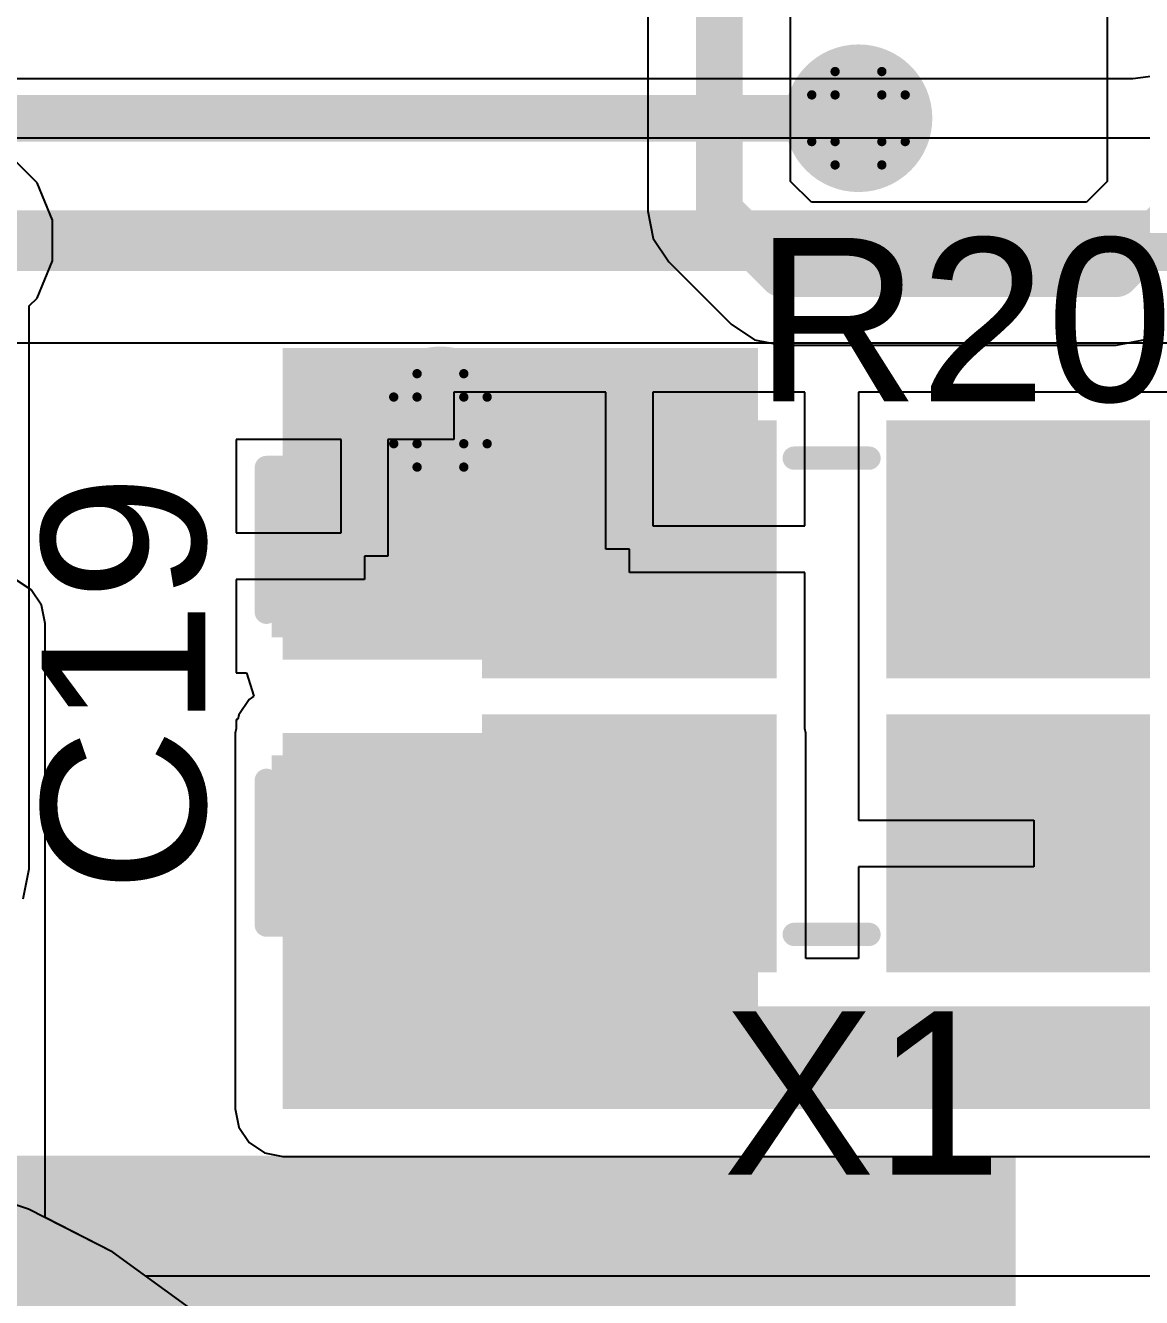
# Model space of a CAD drawing. Header units: inches. Extents: x 0 to 12.8, y -0.1 to 3.5.
# Drawn here: x 0.547 to 0.7859, y 0.1026 to 0.3751 of the extents above; entities that cross this region are included whole.
import ezdxf

# ---------------------------------------------------------------- set-up
doc = ezdxf.new("R2010")
doc.units = ezdxf.units.IN
doc.header["$MEASUREMENT"] = 0
for name, color, linetype in [('Bottom Layer', 5, 'Continuous'), ('Bottom Solder', 6, 'Continuous'), ('Drill Drawing', 1, 'Continuous'), ('Top Layer', 1, 'Continuous'), ('Top Overlay', 2, 'Continuous'), ('Top Paste', 8, 'Continuous'), ('Top Solder', 216, 'Continuous'), ('Via Holes', 16, 'Continuous')]:
    doc.layers.add(name, color=color, linetype=linetype)
doc.styles.add('Arial', font='', dxfattribs={"height": 0.2})
doc.styles.get('Arial').set_extended_font_data('Arial')

# ---------------------------------------------------------------- blocks, each defined once
blk = doc.blocks.new('NX3225GA_25MHZ_STD_CRG_2_4')
at = {"layer": 'Top Layer'}
for points in [[(-0.07087, 0.05512), (-0.01575, 0.05512), (-0.01575, 0.00787), (-0.07087, 0.00787)], [(0.01575, 0.05512), (0.07087, 0.05512), (0.07087, 0.00787), (0.01575, 0.00787)], [(-0.07087, -0.00787), (-0.01575, -0.00787), (-0.01575, -0.05512), (-0.07087, -0.05512)], [(0.01575, -0.00787), (0.07087, -0.00787), (0.07087, -0.05512), (0.01575, -0.05512)]]:
    blk.add_hatch(color=1, dxfattribs=at).paths.add_polyline_path(points)
at = {"layer": 'Top Paste'}
for points in [[(-0.07087, 0.05512), (-0.01575, 0.05512), (-0.01575, 0.00787), (-0.07087, 0.00787)], [(0.01575, 0.05512), (0.07087, 0.05512), (0.07087, 0.00787), (0.01575, 0.00787)], [(-0.07087, -0.00787), (-0.01575, -0.00787), (-0.01575, -0.05512), (-0.07087, -0.05512)], [(0.01575, -0.00787), (0.07087, -0.00787), (0.07087, -0.05512), (0.01575, -0.05512)]]:
    blk.add_hatch(color=8, dxfattribs=at).paths.add_polyline_path(points)
at = {"layer": 'Top Solder'}
for points in [[(-0.07487, 0.05912), (-0.01175, 0.05912), (-0.01175, 0.00387), (-0.07487, 0.00387)], [(0.01175, 0.05912), (0.07487, 0.05912), (0.07487, 0.00387), (0.01175, 0.00387)], [(-0.07487, -0.00387), (-0.01175, -0.00387), (-0.01175, -0.05912), (-0.07487, -0.05912)], [(0.01175, -0.00387), (0.07487, -0.00387), (0.07487, -0.05912), (0.01175, -0.05912)]]:
    blk.add_hatch(color=216, dxfattribs=at).paths.add_polyline_path(points)
at = {"layer": 'Top Overlay'}
for points in [[(0.008, 0.051, 0.005, 0.005, 0), (-0.008, 0.051, 0.005, 0.005, 0)], [(-0.08241, -0.02694, 0.005, 0.005, 0), (-0.08241, -0.03694, 0.005, 0.005, 0)], [(-0.07741, -0.03194, 0.005, 0.005, 0), (-0.08241, -0.02694, 0.005, 0.005, 0)], [(-0.07741, -0.03194, 0.005, 0.005, 0), (-0.08241, -0.03694, 0.005, 0.005, 0)], [(0.008, -0.051, 0.005, 0.005, 0), (-0.008, -0.051, 0.005, 0.005, 0)]]:
    blk.add_lwpolyline(points, format="xyseb", dxfattribs=at)
for points in [[(-0.00925, 0.051, 0.0025, 0.0025, 1), (-0.00675, 0.051, 0.0025, 0.0025, 1)], [(0.00675, 0.051, 0.0025, 0.0025, 1), (0.00925, 0.051, 0.0025, 0.0025, 1)], [(-0.08366, -0.02694, 0.0025, 0.0025, 1), (-0.08116, -0.02694, 0.0025, 0.0025, 1)], [(-0.08366, -0.02694, 0.0025, 0.0025, 1), (-0.08116, -0.02694, 0.0025, 0.0025, 1)], [(-0.07866, -0.03194, 0.0025, 0.0025, 1), (-0.07616, -0.03194, 0.0025, 0.0025, 1)], [(-0.07866, -0.03194, 0.0025, 0.0025, 1), (-0.07616, -0.03194, 0.0025, 0.0025, 1)], [(-0.08366, -0.03694, 0.0025, 0.0025, 1), (-0.08116, -0.03694, 0.0025, 0.0025, 1)], [(-0.08366, -0.03694, 0.0025, 0.0025, 1), (-0.08116, -0.03694, 0.0025, 0.0025, 1)], [(-0.00925, -0.051, 0.0025, 0.0025, 1), (-0.00675, -0.051, 0.0025, 0.0025, 1)], [(0.00675, -0.051, 0.0025, 0.0025, 1), (0.00925, -0.051, 0.0025, 0.0025, 1)]]:
    blk.add_lwpolyline(points, format="xyseb", close=True, dxfattribs=at)
blk = doc.blocks.new('C___0603_41')
at = {"layer": 'Top Layer'}
for points in [[(-0.015, 0.0175), (-0.015, -0.0175), (-0.045, -0.0175), (-0.045, 0.0175)], [(0.045, 0.0175), (0.045, -0.0175), (0.015, -0.0175), (0.015, 0.0175)]]:
    blk.add_hatch(color=1, dxfattribs=at).paths.add_polyline_path(points)
at = {"layer": 'Top Paste'}
for points in [[(-0.015, 0.0175), (-0.015, -0.0175), (-0.045, -0.0175), (-0.045, 0.0175)], [(0.045, 0.0175), (0.045, -0.0175), (0.015, -0.0175), (0.015, 0.0175)]]:
    blk.add_hatch(color=8, dxfattribs=at).paths.add_polyline_path(points)
at = {"layer": 'Top Solder'}
for points in [[(-0.01264, 0.01986), (-0.01264, -0.01986), (-0.04736, -0.01986), (-0.04736, 0.01986)], [(0.04736, 0.01986), (0.04736, -0.01986), (0.01264, -0.01986), (0.01264, 0.01986)]]:
    blk.add_hatch(color=216, dxfattribs=at).paths.add_polyline_path(points)
at = {"layer": 'Top Overlay'}
for points in [[(-0.049, -0.021, 0.005, 0.005, 0), (-0.049, 0.021, 0.005, 0.005, 0)], [(-0.018, 0.021, 0.005, 0.005, 0), (-0.049, 0.021, 0.005, 0.005, 0)], [(0.049, 0.021, 0.005, 0.005, 0), (0.018, 0.021, 0.005, 0.005, 0)], [(0.049, -0.021, 0.005, 0.005, 0), (0.049, 0.021, 0.005, 0.005, 0)], [(-0.018, -0.021, 0.005, 0.005, 0), (-0.049, -0.021, 0.005, 0.005, 0)], [(0.049, -0.021, 0.005, 0.005, 0), (0.018, -0.021, 0.005, 0.005, 0)]]:
    blk.add_lwpolyline(points, format="xyseb", dxfattribs=at)
for points in [[(-0.05025, 0.021, 0.0025, 0.0025, 1), (-0.04775, 0.021, 0.0025, 0.0025, 1)], [(-0.05025, 0.021, 0.0025, 0.0025, 1), (-0.04775, 0.021, 0.0025, 0.0025, 1)], [(-0.01925, 0.021, 0.0025, 0.0025, 1), (-0.01675, 0.021, 0.0025, 0.0025, 1)], [(0.01675, 0.021, 0.0025, 0.0025, 1), (0.01925, 0.021, 0.0025, 0.0025, 1)], [(0.04775, 0.021, 0.0025, 0.0025, 1), (0.05025, 0.021, 0.0025, 0.0025, 1)], [(0.04775, 0.021, 0.0025, 0.0025, 1), (0.05025, 0.021, 0.0025, 0.0025, 1)], [(-0.05025, -0.021, 0.0025, 0.0025, 1), (-0.04775, -0.021, 0.0025, 0.0025, 1)], [(-0.05025, -0.021, 0.0025, 0.0025, 1), (-0.04775, -0.021, 0.0025, 0.0025, 1)], [(-0.01925, -0.021, 0.0025, 0.0025, 1), (-0.01675, -0.021, 0.0025, 0.0025, 1)], [(0.01675, -0.021, 0.0025, 0.0025, 1), (0.01925, -0.021, 0.0025, 0.0025, 1)], [(0.04775, -0.021, 0.0025, 0.0025, 1), (0.05025, -0.021, 0.0025, 0.0025, 1)], [(0.04775, -0.021, 0.0025, 0.0025, 1), (0.05025, -0.021, 0.0025, 0.0025, 1)]]:
    blk.add_lwpolyline(points, format="xyseb", close=True, dxfattribs=at)

msp = doc.modelspace()

# ---------------------------------------------------------------- hatches: boundary and pattern name
at = {"layer": 'Bottom Layer'}
h = msp.add_hatch(color=5, dxfattribs=at)
edge = h.paths.add_edge_path()
edge.add_arc((0.72533, 0.35519), 0.01181, 0, 360)
h = msp.add_hatch(color=5, dxfattribs=at)
edge = h.paths.add_edge_path()
edge.add_arc((0.63584, 0.29048), 0.01181, 0, 360)
at = {"layer": 'Bottom Solder'}
h = msp.add_hatch(color=6, dxfattribs=at)
edge = h.paths.add_edge_path()
edge.add_arc((0.72533, 0.35519), 0.01581, 0, 360)
h = msp.add_hatch(color=6, dxfattribs=at)
edge = h.paths.add_edge_path()
edge.add_arc((0.63584, 0.29048), 0.01581, 0, 360)
at = {"layer": 'Top Layer'}
h = msp.add_hatch(color=1, dxfattribs=at)
edge = h.paths.add_edge_path()
edge.add_arc((0.72533, 0.35519), 0.01181, 0, 360)
for points in [[(0.60208, 0.23926), (0.70384, 0.23926), (0.70384, 0.30598), (0.60208, 0.30598)], [(0.60208, 0.14704), (0.70384, 0.14704), (0.70384, 0.22352), (0.60208, 0.22352)], [(0.73833, 0.17627), (0.79345, 0.17627), (0.79345, 0.22352), (0.73833, 0.22352)], [(0.60208, 0.18639), (0.692, 0.18639), (0.692, 0.21639), (0.60208, 0.21639)], [(0.60208, 0.143), (0.90971, 0.143), (0.90971, 0.165), (0.60208, 0.165)], [(0.30221, 0.043), (0.759, 0.043), (0.759, 0.133), (0.30221, 0.133)]]:
    msp.add_hatch(color=1, dxfattribs=at).paths.add_polyline_path(points)
h = msp.add_hatch(color=1, dxfattribs=at)
edge = h.paths.add_edge_path()
edge.add_arc((0.63584, 0.29048), 0.01181, 0, 360)
at = {"layer": 'Top Solder'}
h = msp.add_hatch(color=216, dxfattribs=at)
edge = h.paths.add_edge_path()
edge.add_arc((0.72533, 0.35519), 0.01581, 0, 360)
h = msp.add_hatch(color=216, dxfattribs=at)
edge = h.paths.add_edge_path()
edge.add_arc((0.63584, 0.29048), 0.01581, 0, 360)
at = {"layer": 'Via Holes'}
h = msp.add_hatch(color=7, dxfattribs=at)
edge = h.paths.add_edge_path()
edge.add_arc((0.72533, 0.35519), 0.00591, 0, 360)
h = msp.add_hatch(color=7, dxfattribs=at)
edge = h.paths.add_edge_path()
edge.add_arc((0.63584, 0.29048), 0.00591, 0, 360)

# ---------------------------------------------------------------- linework, layer by layer
at = {"layer": 'Bottom Layer'}
for p, q in [((0.40473, 0.3637), (0.7841, 0.3637)), ((0.7841, 0.3637), (0.79324, 0.3649)), ((0.85192, 0.35092), (0.531, 0.35092)), ((0.531, 0.30708), (0.85943, 0.30708)), ((0.54821, 0.25421), (0.5449, 0.25642)), ((0.55042, 0.2509), (0.54821, 0.25421)), ((0.5512, 0.247), (0.55042, 0.2509)), ((0.5512, 0.11973), (0.5512, 0.247)), ((0.56571, 0.11233), (0.5512, 0.11973)), ((0.57278, 0.1072), (0.56571, 0.11233)), ((0.85458, 0.1072), (0.57278, 0.1072))]:
    msp.add_line(p, q, dxfattribs=at)
for points in [[(0.5038, 0.35519, 0.01, 0.01, 0), (0.72533, 0.35519, 0.01, 0.01, 0)], [(0.531, 0.329, 0.013, 0.013, 0), (0.861, 0.329, 0.013, 0.013, 0)]]:
    msp.add_lwpolyline(points, format="xyseb", dxfattribs=at)
msp.add_lwpolyline([(0.72283, 0.35519, 0.005, 0.005, 1), (0.72783, 0.35519, 0.005, 0.005, 1)], format="xyseb", close=True, dxfattribs=at)
at = {"layer": 'Drill Drawing'}
for points in [[(0.72033, 0.36019, 0.002, 0.002, 0), (0.72033, 0.36519, 0.002, 0.002, 0)], [(0.72033, 0.36519, 0.002, 0.002, 0), (0.73033, 0.36519, 0.002, 0.002, 0)], [(0.73033, 0.36019, 0.002, 0.002, 0), (0.73033, 0.36519, 0.002, 0.002, 0)], [(0.71533, 0.35019, 0.002, 0.002, 0), (0.71533, 0.36019, 0.002, 0.002, 0)], [(0.71533, 0.36019, 0.002, 0.002, 0), (0.72033, 0.36019, 0.002, 0.002, 0)], [(0.73033, 0.36019, 0.002, 0.002, 0), (0.73533, 0.36019, 0.002, 0.002, 0)], [(0.73533, 0.35019, 0.002, 0.002, 0), (0.73533, 0.36019, 0.002, 0.002, 0)], [(0.71533, 0.35019, 0.002, 0.002, 0), (0.72033, 0.35019, 0.002, 0.002, 0)], [(0.72033, 0.34519, 0.002, 0.002, 0), (0.72033, 0.35019, 0.002, 0.002, 0)], [(0.73033, 0.35019, 0.002, 0.002, 0), (0.73533, 0.35019, 0.002, 0.002, 0)], [(0.73033, 0.34519, 0.002, 0.002, 0), (0.73033, 0.35019, 0.002, 0.002, 0)], [(0.72033, 0.34519, 0.002, 0.002, 0), (0.73033, 0.34519, 0.002, 0.002, 0)], [(0.63084, 0.29548, 0.002, 0.002, 0), (0.63084, 0.30048, 0.002, 0.002, 0)], [(0.63084, 0.30048, 0.002, 0.002, 0), (0.64084, 0.30048, 0.002, 0.002, 0)], [(0.64084, 0.29548, 0.002, 0.002, 0), (0.64084, 0.30048, 0.002, 0.002, 0)], [(0.62584, 0.28548, 0.002, 0.002, 0), (0.62584, 0.29548, 0.002, 0.002, 0)], [(0.62584, 0.29548, 0.002, 0.002, 0), (0.63084, 0.29548, 0.002, 0.002, 0)], [(0.64084, 0.29548, 0.002, 0.002, 0), (0.64584, 0.29548, 0.002, 0.002, 0)], [(0.64584, 0.28548, 0.002, 0.002, 0), (0.64584, 0.29548, 0.002, 0.002, 0)], [(0.62584, 0.28548, 0.002, 0.002, 0), (0.63084, 0.28548, 0.002, 0.002, 0)], [(0.63084, 0.28048, 0.002, 0.002, 0), (0.63084, 0.28548, 0.002, 0.002, 0)], [(0.64084, 0.28548, 0.002, 0.002, 0), (0.64584, 0.28548, 0.002, 0.002, 0)], [(0.64084, 0.28048, 0.002, 0.002, 0), (0.64084, 0.28548, 0.002, 0.002, 0)], [(0.63084, 0.28048, 0.002, 0.002, 0), (0.64084, 0.28048, 0.002, 0.002, 0)]]:
    msp.add_lwpolyline(points, format="xyseb", dxfattribs=at)
for points in [[(0.71983, 0.36519, 0.001, 0.001, 1), (0.72083, 0.36519, 0.001, 0.001, 1)], [(0.71983, 0.36519, 0.001, 0.001, 1), (0.72083, 0.36519, 0.001, 0.001, 1)], [(0.72983, 0.36519, 0.001, 0.001, 1), (0.73083, 0.36519, 0.001, 0.001, 1)], [(0.72983, 0.36519, 0.001, 0.001, 1), (0.73083, 0.36519, 0.001, 0.001, 1)], [(0.71483, 0.36019, 0.001, 0.001, 1), (0.71583, 0.36019, 0.001, 0.001, 1)], [(0.71483, 0.36019, 0.001, 0.001, 1), (0.71583, 0.36019, 0.001, 0.001, 1)], [(0.71983, 0.36019, 0.001, 0.001, 1), (0.72083, 0.36019, 0.001, 0.001, 1)], [(0.71983, 0.36019, 0.001, 0.001, 1), (0.72083, 0.36019, 0.001, 0.001, 1)], [(0.72983, 0.36019, 0.001, 0.001, 1), (0.73083, 0.36019, 0.001, 0.001, 1)], [(0.72983, 0.36019, 0.001, 0.001, 1), (0.73083, 0.36019, 0.001, 0.001, 1)], [(0.73483, 0.36019, 0.001, 0.001, 1), (0.73583, 0.36019, 0.001, 0.001, 1)], [(0.73483, 0.36019, 0.001, 0.001, 1), (0.73583, 0.36019, 0.001, 0.001, 1)], [(0.71483, 0.35019, 0.001, 0.001, 1), (0.71583, 0.35019, 0.001, 0.001, 1)], [(0.71483, 0.35019, 0.001, 0.001, 1), (0.71583, 0.35019, 0.001, 0.001, 1)], [(0.71983, 0.35019, 0.001, 0.001, 1), (0.72083, 0.35019, 0.001, 0.001, 1)], [(0.71983, 0.35019, 0.001, 0.001, 1), (0.72083, 0.35019, 0.001, 0.001, 1)], [(0.72983, 0.35019, 0.001, 0.001, 1), (0.73083, 0.35019, 0.001, 0.001, 1)], [(0.72983, 0.35019, 0.001, 0.001, 1), (0.73083, 0.35019, 0.001, 0.001, 1)], [(0.73483, 0.35019, 0.001, 0.001, 1), (0.73583, 0.35019, 0.001, 0.001, 1)], [(0.73483, 0.35019, 0.001, 0.001, 1), (0.73583, 0.35019, 0.001, 0.001, 1)], [(0.71983, 0.34519, 0.001, 0.001, 1), (0.72083, 0.34519, 0.001, 0.001, 1)], [(0.71983, 0.34519, 0.001, 0.001, 1), (0.72083, 0.34519, 0.001, 0.001, 1)], [(0.72983, 0.34519, 0.001, 0.001, 1), (0.73083, 0.34519, 0.001, 0.001, 1)], [(0.72983, 0.34519, 0.001, 0.001, 1), (0.73083, 0.34519, 0.001, 0.001, 1)], [(0.63034, 0.30048, 0.001, 0.001, 1), (0.63134, 0.30048, 0.001, 0.001, 1)], [(0.63034, 0.30048, 0.001, 0.001, 1), (0.63134, 0.30048, 0.001, 0.001, 1)], [(0.64034, 0.30048, 0.001, 0.001, 1), (0.64134, 0.30048, 0.001, 0.001, 1)], [(0.64034, 0.30048, 0.001, 0.001, 1), (0.64134, 0.30048, 0.001, 0.001, 1)], [(0.62534, 0.29548, 0.001, 0.001, 1), (0.62634, 0.29548, 0.001, 0.001, 1)], [(0.62534, 0.29548, 0.001, 0.001, 1), (0.62634, 0.29548, 0.001, 0.001, 1)], [(0.63034, 0.29548, 0.001, 0.001, 1), (0.63134, 0.29548, 0.001, 0.001, 1)], [(0.63034, 0.29548, 0.001, 0.001, 1), (0.63134, 0.29548, 0.001, 0.001, 1)], [(0.64034, 0.29548, 0.001, 0.001, 1), (0.64134, 0.29548, 0.001, 0.001, 1)], [(0.64034, 0.29548, 0.001, 0.001, 1), (0.64134, 0.29548, 0.001, 0.001, 1)], [(0.64534, 0.29548, 0.001, 0.001, 1), (0.64634, 0.29548, 0.001, 0.001, 1)], [(0.64534, 0.29548, 0.001, 0.001, 1), (0.64634, 0.29548, 0.001, 0.001, 1)], [(0.62534, 0.28548, 0.001, 0.001, 1), (0.62634, 0.28548, 0.001, 0.001, 1)], [(0.62534, 0.28548, 0.001, 0.001, 1), (0.62634, 0.28548, 0.001, 0.001, 1)], [(0.63034, 0.28548, 0.001, 0.001, 1), (0.63134, 0.28548, 0.001, 0.001, 1)], [(0.63034, 0.28548, 0.001, 0.001, 1), (0.63134, 0.28548, 0.001, 0.001, 1)], [(0.64034, 0.28548, 0.001, 0.001, 1), (0.64134, 0.28548, 0.001, 0.001, 1)], [(0.64034, 0.28548, 0.001, 0.001, 1), (0.64134, 0.28548, 0.001, 0.001, 1)], [(0.64534, 0.28548, 0.001, 0.001, 1), (0.64634, 0.28548, 0.001, 0.001, 1)], [(0.64534, 0.28548, 0.001, 0.001, 1), (0.64634, 0.28548, 0.001, 0.001, 1)], [(0.63034, 0.28048, 0.001, 0.001, 1), (0.63134, 0.28048, 0.001, 0.001, 1)], [(0.63034, 0.28048, 0.001, 0.001, 1), (0.63134, 0.28048, 0.001, 0.001, 1)], [(0.64034, 0.28048, 0.001, 0.001, 1), (0.64134, 0.28048, 0.001, 0.001, 1)], [(0.64034, 0.28048, 0.001, 0.001, 1), (0.64134, 0.28048, 0.001, 0.001, 1)]]:
    msp.add_lwpolyline(points, format="xyseb", close=True, dxfattribs=at)
at = {"layer": 'Top Layer'}
for p, q in [((0.71081, 0.34161), (0.71081, 0.38646)), ((0.68023, 0.38013), (0.68023, 0.33528)), ((0.7786, 0.37998), (0.7786, 0.34161)), ((0.54949, 0.34135), (0.54335, 0.34749)), ((0.55281, 0.33334), (0.54949, 0.34135)), ((0.71524, 0.33718), (0.71081, 0.34161)), ((0.7786, 0.34161), (0.77417, 0.33718)), ((0.68023, 0.33528), (0.68139, 0.32942)), ((0.77417, 0.33718), (0.71524, 0.33718)), ((0.55281, 0.32466), (0.55281, 0.33334)), ((0.68139, 0.32942), (0.68471, 0.32446)), ((0.54949, 0.31665), (0.55281, 0.32466)), ((0.68471, 0.32446), (0.69809, 0.31108)), ((0.54782, 0.31498), (0.54949, 0.31665)), ((0.54782, 0.19446), (0.54782, 0.31498)), ((0.69809, 0.31108), (0.70305, 0.30776)), ((0.70305, 0.30776), (0.70891, 0.3066)), ((0.70891, 0.3066), (0.7805, 0.3066)), ((0.7805, 0.3066), (0.78636, 0.30776)), ((0.67128, 0.29651), (0.63872, 0.29651)), ((0.63872, 0.29651), (0.63872, 0.28639)), ((0.67128, 0.26289), (0.67128, 0.29651)), ((0.71384, 0.29651), (0.68128, 0.29651)), ((0.68128, 0.29651), (0.68128, 0.26789)), ((0.71384, 0.26789), (0.71384, 0.29651)), ((0.80045, 0.29651), (0.72533, 0.29651)), ((0.72533, 0.29651), (0.72533, 0.22926)), ((0.61458, 0.28639), (0.59208, 0.28639)), ((0.59208, 0.28639), (0.59208, 0.26639)), ((0.61458, 0.26639), (0.61458, 0.28639)), ((0.63872, 0.28639), (0.62458, 0.28639)), ((0.62458, 0.28639), (0.62458, 0.26139)), ((0.68128, 0.26789), (0.71384, 0.26789)), ((0.59208, 0.26639), (0.61458, 0.26639)), ((0.67628, 0.26289), (0.67128, 0.26289)), ((0.67628, 0.25789), (0.67628, 0.26289)), ((0.62458, 0.26139), (0.61958, 0.26139)), ((0.61958, 0.26139), (0.61958, 0.25639)), ((0.61958, 0.25639), (0.59208, 0.25639)), ((0.59208, 0.25639), (0.59208, 0.23639)), ((0.71384, 0.25789), (0.67628, 0.25789)), ((0.71384, 0.2245), (0.71384, 0.25789)), ((0.59208, 0.23639), (0.59435, 0.23639)), ((0.59435, 0.23639), (0.59587, 0.23139)), ((0.59487, 0.23073), (0.59266, 0.22742)), ((0.59587, 0.23139), (0.59487, 0.23073)), ((0.72533, 0.22926), (0.72533, 0.20489)), ((0.59246, 0.22639), (0.59208, 0.22639)), ((0.59208, 0.22639), (0.59208, 0.2245)), ((0.59266, 0.22742), (0.59246, 0.22639)), ((0.59208, 0.2245), (0.59189, 0.22352)), ((0.59189, 0.22352), (0.59189, 0.18639)), ((0.71403, 0.22352), (0.71384, 0.2245)), ((0.71403, 0.1752), (0.71403, 0.22352)), ((0.72533, 0.20489), (0.76289, 0.20489)), ((0.76289, 0.20489), (0.76289, 0.19489)), ((0.54654, 0.18802), (0.54782, 0.19446)), ((0.76289, 0.19489), (0.72533, 0.19489)), ((0.72533, 0.19489), (0.72533, 0.1752)), ((0.59189, 0.18639), (0.59189, 0.143)), ((0.72533, 0.1752), (0.71403, 0.1752)), ((0.59189, 0.143), (0.59266, 0.1391)), ((0.59266, 0.1391), (0.59487, 0.13579)), ((0.59487, 0.13579), (0.59818, 0.13358)), ((0.59818, 0.13358), (0.60208, 0.1328)), ((0.60208, 0.1328), (0.85488, 0.1328)), ((0.54762, 0.12155), (0.5283, 0.12783)), ((0.56571, 0.11233), (0.54762, 0.12155)), ((0.58214, 0.10039), (0.56571, 0.11233))]:
    msp.add_line(p, q, dxfattribs=at)
for points in [[(0.69552, 0.33528, 0.01, 0.01, 0), (0.69552, 0.38646, 0.01, 0.01, 0)], [(0.72533, 0.35519, 0.01, 0.01, 0), (0.72902, 0.35519, 0.01, 0.01, 0)], [(0.69552, 0.33528, 0.01, 0.01, 0), (0.70891, 0.32189, 0.01, 0.01, 0)], [(0.7805, 0.32189, 0.01, 0.01, 0), (0.79389, 0.33528, 0.01, 0.01, 0)], [(0.70891, 0.32189, 0.01, 0.01, 0), (0.7805, 0.32189, 0.01, 0.01, 0)], [(0.7634, 0.26339, 0.025, 0.025, 0), (0.83058, 0.26339, 0.025, 0.025, 0)], [(0.76289, 0.26289, 0.013, 0.013, 0), (0.7634, 0.26339, 0.013, 0.013, 0)], [(0.76289, 0.19989, 0.022, 0.022, 0), (0.76558, 0.20258, 0.022, 0.022, 0)], [(0.76558, 0.20258, 0.022, 0.022, 0), (0.80227, 0.20258, 0.022, 0.022, 0)], [(0.61958, 0.20139, 0.01, 0.01, 0), (0.67478, 0.20139, 0.01, 0.01, 0)], [(0.67478, 0.20139, 0.01, 0.01, 0), (0.67628, 0.19989, 0.01, 0.01, 0)]]:
    msp.add_lwpolyline(points, format="xyseb", dxfattribs=at)
for points in [[(0.72283, 0.35519, 0.005, 0.005, 1), (0.72783, 0.35519, 0.005, 0.005, 1)], [(0.72652, 0.35519, 0.005, 0.005, 1), (0.73152, 0.35519, 0.005, 0.005, 1)], [(0.69302, 0.33528, 0.005, 0.005, 1), (0.69802, 0.33528, 0.005, 0.005, 1)], [(0.69302, 0.33528, 0.005, 0.005, 1), (0.69802, 0.33528, 0.005, 0.005, 1)], [(0.70641, 0.32189, 0.005, 0.005, 1), (0.71141, 0.32189, 0.005, 0.005, 1)], [(0.70641, 0.32189, 0.005, 0.005, 1), (0.71141, 0.32189, 0.005, 0.005, 1)], [(0.778, 0.32189, 0.005, 0.005, 1), (0.783, 0.32189, 0.005, 0.005, 1)], [(0.778, 0.32189, 0.005, 0.005, 1), (0.783, 0.32189, 0.005, 0.005, 1)], [(0.75715, 0.26339, 0.0125, 0.0125, 1), (0.76965, 0.26339, 0.0125, 0.0125, 1)], [(0.76015, 0.26339, 0.0065, 0.0065, 1), (0.76665, 0.26339, 0.0065, 0.0065, 1)], [(0.75964, 0.26289, 0.0065, 0.0065, 1), (0.76614, 0.26289, 0.0065, 0.0065, 1)], [(0.76008, 0.20258, 0.011, 0.011, 1), (0.77108, 0.20258, 0.011, 0.011, 1)], [(0.76008, 0.20258, 0.011, 0.011, 1), (0.77108, 0.20258, 0.011, 0.011, 1)], [(0.75739, 0.19989, 0.011, 0.011, 1), (0.76839, 0.19989, 0.011, 0.011, 1)], [(0.61708, 0.20139, 0.005, 0.005, 1), (0.62208, 0.20139, 0.005, 0.005, 1)], [(0.67228, 0.20139, 0.005, 0.005, 1), (0.67728, 0.20139, 0.005, 0.005, 1)], [(0.67228, 0.20139, 0.005, 0.005, 1), (0.67728, 0.20139, 0.005, 0.005, 1)], [(0.67378, 0.19989, 0.005, 0.005, 1), (0.67878, 0.19989, 0.005, 0.005, 1)]]:
    msp.add_lwpolyline(points, format="xyseb", close=True, dxfattribs=at)

# ---------------------------------------------------------------- block references
for name, p, rotation in [('NX3225GA_25MHZ_STD_CRG_2_4', (0.71958, 0.23139), 180), ('C___0603_41', (0.61958, 0.23139), 270)]:
    msp.add_blockref(name, p, dxfattribs=dict(rotation=rotation))

# ---------------------------------------------------------------- texts
at = {"layer": 'Top Overlay', "style": 'Arial'}
for s, p in [('R20', (0.70306, 0.29455)), ('X1', (0.69626, 0.1289))]:
    msp.add_text(s, height=0.035, dxfattribs=at).set_placement(p)
msp.add_text('C19', height=0.035, rotation=90, dxfattribs=at).set_placement((0.58549, 0.18926))

doc.saveas('drawing.dxf')
